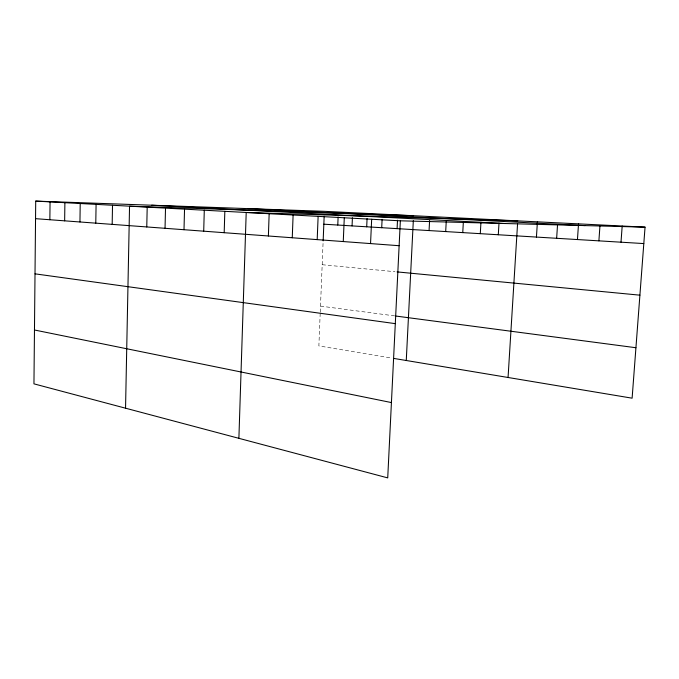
<?xml version="1.0" encoding="UTF-8"?>
<svg xmlns="http://www.w3.org/2000/svg" width="679" height="679" viewBox="0 0 679 679"><rect width="100%" height="100%" fill="white"/><g stroke="black" fill="none" stroke-linecap="round" stroke-linejoin="round"><path stroke-width="0.51" stroke-dasharray="3.4 2.55" d="M320.199 313.274L318.867 345.917L390.781 357.918M320.242 312.247L323.111 241.902M322.186 264.725L394.991 271.702M320.488 306.11L394.923 315.93"/><path stroke-width="1.02" d="M645.05 227.151L324.367 211.322L35.715 201.111L33.95 383.847L387.726 477.889L400.355 220.811L645.05 227.151L632.115 398.183L393.879 358.436M49.856 219.741L50.059 201.884M64.649 220.836L64.887 202.681M79.952 221.974L80.215 203.513M95.781 223.153L96.087 204.371M112.179 224.376L112.519 205.262M125.547 408.198L129.545 206.178L413.579 215.727M146.766 226.947L147.199 207.137M165.039 228.305L165.515 208.122M184.001 229.714L184.535 209.149M203.708 231.183L204.286 210.218M224.189 232.702L224.834 211.33M238.889 438.328L246.205 212.485L517.737 220.862M268.383 235.986L269.156 213.724M292.259 237.76L293.107 215.022M317.195 239.619L318.128 216.372M323.153 240.858L324.163 216.27M337.777 225.038L338.117 217.017M343.26 241.554L344.287 217.781M352.062 225.903L352.418 217.789M366.702 226.794L367.076 218.57M370.547 243.583L371.668 219.266M381.708 227.703L382.099 219.376M397.096 228.628L397.504 220.208M406.263 360.498L413.324 220.675M429.069 230.571L429.595 220.539M445.687 231.573L446.239 221.413M462.755 232.608L463.333 222.313M480.291 233.669L480.953 222.186M498.301 234.764L498.997 223.119M508.062 377.482L517.559 223.866M536.435 237.073L537.412 221.838M556.644 238.295L557.527 224.902M577.447 239.551L578.525 223.866M598.895 240.85L599.947 225.92M621.005 242.191L622.185 226.022M247.759 208.606L585.06 225.598M151.672 205.211L504.972 223.527M35.715 201.111L400.355 220.811M323.841 224.197L643.811 243.574M35.546 218.672L399.125 245.713M397.079 271.897L639.907 295.17M395.959 316.066L635.934 347.733M35.011 273.841L395.305 323.645M34.468 329.994L391.427 402.571"/></g></svg>
